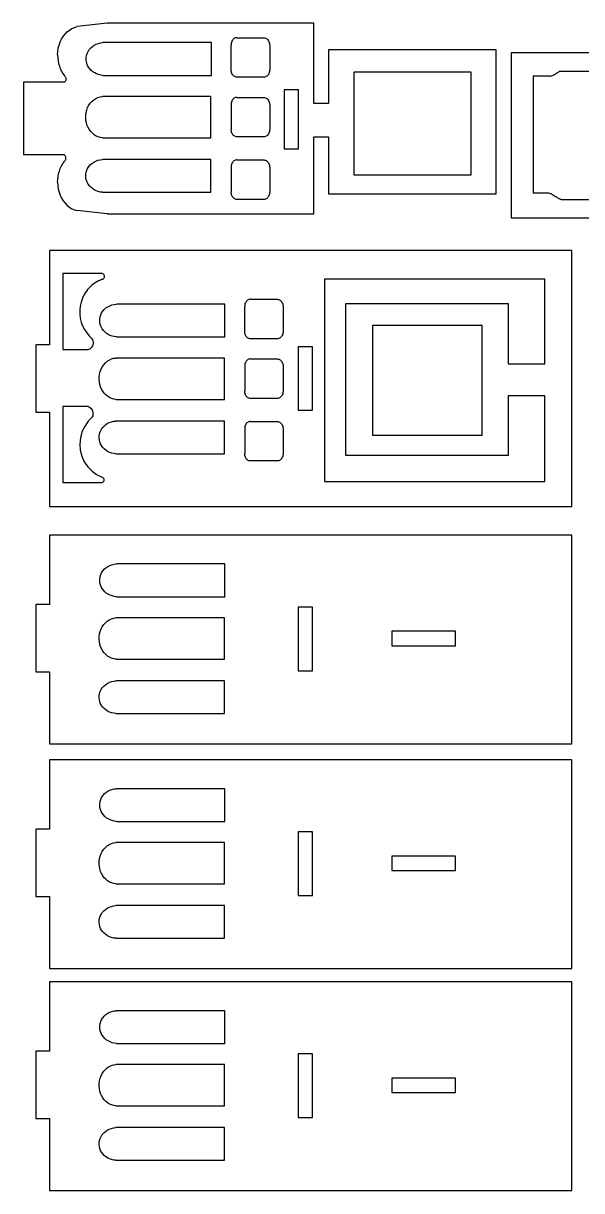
# Model space of a CAD drawing. Extents: x -3998 to 3998, y -3549 to 3549.
# Drawn here: x -3971 to -3391, y -3549 to -2336 of the extents above; entities that cross this region are included whole.
import ezdxf

# ---------------------------------------------------------------- set-up
doc = ezdxf.new("R2010")
doc.units = 0
doc.header["$MEASUREMENT"] = 0
doc.layers.get('0').update_dxf_attribs({"linetype": 'CONTINUOUS'})

msp = doc.modelspace()

# ---------------------------------------------------------------- linework, layer by layer
for p, q in [((-3920.4, -2341.2), (-3917.7, -2340)), ((-3917.7, -2340), (-3915, -2339.2)), ((-3883.8, -2335.8), (-3915, -2339.2)), ((-3668.8, -2335.8), (-3883.8, -2335.8)), ((-3668.8, -2419.2), (-3668.8, -2335.8)), ((-3932.5, -2355.2), (-3931.1, -2352.2)), ((-3931.1, -2352.2), (-3929.4, -2349.4)), ((-3929.4, -2349.4), (-3927.5, -2346.9)), ((-3927.5, -2346.9), (-3925.3, -2344.7)), ((-3925.3, -2344.7), (-3922.9, -2342.8)), ((-3922.9, -2342.8), (-3920.4, -2341.2)), ((-3753.2, -2353), (-3753.7, -2353.8)), ((-3752.6, -2352.3), (-3753.2, -2353)), ((-3751.9, -2351.8), (-3752.6, -2352.3)), ((-3751.2, -2351.3), (-3751.9, -2351.8)), ((-3750.4, -2351), (-3751.2, -2351.3)), ((-3749.6, -2350.8), (-3750.4, -2351)), ((-3748.8, -2350.8), (-3749.6, -2350.8)), ((-3748.8, -2350.8), (-3720.8, -2350.8)), ((-3720.8, -2350.8), (-3720.1, -2350.9)), ((-3720.1, -2350.9), (-3719.3, -2351.1)), ((-3719.3, -2351.1), (-3718.6, -2351.4)), ((-3718.6, -2351.4), (-3717.8, -2351.9)), ((-3717.8, -2351.9), (-3717.2, -2352.4)), ((-3717.2, -2352.4), (-3716.6, -2353.1)), ((-3716.6, -2353.1), (-3716.1, -2353.9)), ((-3935.2, -2368.6), (-3935, -2365.1)), ((-3935, -2365.1), (-3934.5, -2361.7)), ((-3934.5, -2361.7), (-3933.7, -2358.4)), ((-3933.7, -2358.4), (-3932.5, -2355.2)), ((-3904.4, -2367), (-3903.5, -2365)), ((-3903.5, -2365), (-3902.3, -2363.1)), ((-3902.3, -2363.1), (-3900.8, -2361.4)), ((-3900.8, -2361.4), (-3899, -2359.9)), ((-3899, -2359.9), (-3897.1, -2358.5)), ((-3897.1, -2358.5), (-3895, -2357.5)), ((-3895, -2357.5), (-3892.8, -2356.6)), ((-3892.8, -2356.6), (-3890.5, -2356.1)), ((-3890.5, -2356.1), (-3888.1, -2355.8)), ((-3775.3, -2355.8), (-3888.1, -2355.8)), ((-3775.3, -2389.9), (-3775.3, -2355.8)), ((-3754.7, -2356.6), (-3754.8, -2357.6)), ((-3754.8, -2357.6), (-3754.8, -2358.6)), ((-3754.8, -2384), (-3754.8, -2358.6)), ((-3754.5, -2355.6), (-3754.7, -2356.6)), ((-3754.1, -2354.6), (-3754.5, -2355.6)), ((-3753.7, -2353.8), (-3754.1, -2354.6)), ((-3716.1, -2353.9), (-3715.7, -2354.7)), ((-3715.7, -2354.7), (-3715.3, -2355.6)), ((-3715.3, -2355.6), (-3715.1, -2356.6)), ((-3715.1, -2356.6), (-3714.9, -2357.6)), ((-3714.9, -2357.6), (-3714.8, -2358.6)), ((-3714.8, -2358.6), (-3714.8, -2384)), ((-3653.8, -2363.2), (-3653.8, -2419.2)), ((-3479.3, -2363.2), (-3653.8, -2363.2)), ((-3479.3, -2513), (-3479.3, -2363.2)), ((-3935.2, -2368.6), (-3935.1, -2371.6)), ((-3935.1, -2371.6), (-3934.8, -2374.6)), ((-3934.8, -2374.6), (-3934.2, -2377.5)), ((-3905.5, -2371.3), (-3905.1, -2369.1)), ((-3905.5, -2373.5), (-3905.5, -2371.3)), ((-3905.3, -2375.5), (-3905.5, -2373.5)), ((-3904.8, -2377.6), (-3905.3, -2375.5)), ((-3905.1, -2369.1), (-3904.4, -2367)), ((-3463.8, -2366.3), (-3463.8, -2537.8)), ((-3224.9, -2366.3), (-3463.8, -2366.3)), ((-3934.2, -2377.5), (-3933.4, -2380.3)), ((-3933.4, -2380.3), (-3932.4, -2383.1)), ((-3932.4, -2383.1), (-3931.1, -2385.6)), ((-3931.1, -2385.6), (-3929.7, -2388.1)), ((-3929.7, -2388.1), (-3928.1, -2390.3)), ((-3904, -2379.5), (-3904.8, -2377.6)), ((-3903, -2381.4), (-3904, -2379.5)), ((-3901.7, -2383.1), (-3903, -2381.4)), ((-3900.3, -2384.7), (-3901.7, -2383.1)), ((-3898.6, -2386.1), (-3900.3, -2384.7)), ((-3896.7, -2387.3), (-3898.6, -2386.1)), ((-3894.7, -2388.3), (-3896.7, -2387.3)), ((-3892.6, -2389.1), (-3894.7, -2388.3)), ((-3890.4, -2389.6), (-3892.6, -2389.1)), ((-3888.1, -2389.9), (-3890.4, -2389.6)), ((-3754.8, -2385), (-3754.8, -2384)), ((-3754.6, -2386), (-3754.8, -2385)), ((-3754.4, -2387), (-3754.6, -2386)), ((-3754, -2387.9), (-3754.4, -2387)), ((-3753.6, -2388.8), (-3754, -2387.9)), ((-3753.1, -2389.5), (-3753.6, -2388.8)), ((-3752.5, -2390.2), (-3753.1, -2389.5)), ((-3716.6, -2389.5), (-3717.2, -2390.2)), ((-3716.1, -2388.8), (-3716.6, -2389.5)), ((-3715.7, -2387.9), (-3716.1, -2388.8)), ((-3715.3, -2387), (-3715.7, -2387.9)), ((-3715.1, -2386), (-3715.3, -2387)), ((-3714.9, -2385), (-3715.1, -2386)), ((-3714.8, -2384), (-3714.9, -2385)), ((-3627.3, -2386.6), (-3627.3, -2493.4)), ((-3505.3, -2386.6), (-3627.3, -2386.6)), ((-3505.3, -2493.4), (-3505.3, -2386.6)), ((-3421.2, -2389.9), (-3420.3, -2389.6)), ((-3420.3, -2389.6), (-3419.5, -2389.2)), ((-3419.5, -2389.2), (-3418.6, -2388.8)), ((-3418.6, -2388.8), (-3417.8, -2388.4)), ((-3417.8, -2388.4), (-3417, -2387.9)), ((-3417, -2387.9), (-3416.2, -2387.4)), ((-3416.2, -2387.4), (-3415.4, -2386.9)), ((-3415.4, -2386.9), (-3414.6, -2386.4)), ((-3414.6, -2386.4), (-3413.8, -2385.8)), ((-3241.8, -2385.8), (-3413.8, -2385.8)), ((-3928.1, -2397.1), (-3970.8, -2397.1)), ((-3970.8, -2397.1), (-3970.8, -2472.5)), ((-3928.1, -2390.3), (-3927.7, -2390.8)), ((-3927.7, -2396.7), (-3928.1, -2397.1)), ((-3927.7, -2390.8), (-3927.3, -2391.3)), ((-3927.3, -2396.1), (-3927.7, -2396.7)), ((-3927.3, -2391.3), (-3927, -2391.9)), ((-3927, -2395.6), (-3927.3, -2396.1)), ((-3927, -2391.9), (-3926.8, -2392.5)), ((-3926.8, -2395), (-3927, -2395.6)), ((-3926.8, -2392.5), (-3926.6, -2393.1)), ((-3926.6, -2394.4), (-3926.8, -2395)), ((-3926.6, -2393.1), (-3926.6, -2393.7)), ((-3926.6, -2393.7), (-3926.6, -2394.4)), ((-3888.1, -2389.9), (-3775.3, -2389.9)), ((-3751.8, -2390.8), (-3752.5, -2390.2)), ((-3751.1, -2391.2), (-3751.8, -2390.8)), ((-3750.4, -2391.5), (-3751.1, -2391.2)), ((-3749.6, -2391.7), (-3750.4, -2391.5)), ((-3748.8, -2391.8), (-3749.6, -2391.7)), ((-3720.8, -2391.8), (-3748.8, -2391.8)), ((-3720.1, -2391.7), (-3720.8, -2391.8)), ((-3719.3, -2391.5), (-3720.1, -2391.7)), ((-3718.6, -2391.2), (-3719.3, -2391.5)), ((-3717.8, -2390.8), (-3718.6, -2391.2)), ((-3717.2, -2390.2), (-3717.8, -2390.8)), ((-3423.9, -2390.8), (-3440.8, -2390.8)), ((-3440.8, -2390.8), (-3440.8, -2511.8)), ((-3423.9, -2390.8), (-3423, -2390.6)), ((-3423, -2390.6), (-3422.1, -2390.3)), ((-3422.1, -2390.3), (-3421.2, -2389.9)), ((-3895.5, -2413.9), (-3893.3, -2412.9)), ((-3893.3, -2412.9), (-3891, -2412.2)), ((-3891, -2412.2), (-3888.6, -2411.8)), ((-3775.8, -2411.8), (-3888.6, -2411.8)), ((-3775.8, -2454.8), (-3775.8, -2411.8)), ((-3751.9, -2413.8), (-3752.6, -2414.3)), ((-3751.2, -2413.3), (-3751.9, -2413.8)), ((-3750.4, -2413), (-3751.2, -2413.3)), ((-3749.6, -2412.8), (-3750.4, -2413)), ((-3748.8, -2412.8), (-3749.6, -2412.8)), ((-3748.8, -2412.8), (-3720.8, -2412.8)), ((-3720.8, -2412.8), (-3720.1, -2412.9)), ((-3720.1, -2412.9), (-3719.3, -2413.1)), ((-3719.3, -2413.1), (-3718.6, -2413.4)), ((-3718.6, -2413.4), (-3717.8, -2413.9)), ((-3717.8, -2413.9), (-3717.2, -2414.4)), ((-3699.8, -2404.9), (-3699.8, -2466.1)), ((-3684.8, -2404.9), (-3699.8, -2404.9)), ((-3684.8, -2466.1), (-3684.8, -2404.9)), ((-3905.6, -2428.6), (-3904.9, -2425.9)), ((-3904.9, -2425.9), (-3904, -2423.4)), ((-3904, -2423.4), (-3902.8, -2421)), ((-3902.8, -2421), (-3901.3, -2418.8)), ((-3901.3, -2418.8), (-3899.5, -2416.9)), ((-3899.5, -2416.9), (-3897.6, -2415.3)), ((-3897.6, -2415.3), (-3895.5, -2413.9)), ((-3754.7, -2418.6), (-3754.8, -2419.6)), ((-3754.8, -2419.6), (-3754.8, -2420.6)), ((-3754.8, -2420.6), (-3754.8, -2446)), ((-3754.5, -2417.6), (-3754.7, -2418.6)), ((-3754.1, -2416.6), (-3754.5, -2417.6)), ((-3753.7, -2415.8), (-3754.1, -2416.6)), ((-3753.2, -2415), (-3753.7, -2415.8)), ((-3752.6, -2414.3), (-3753.2, -2415)), ((-3717.2, -2414.4), (-3716.6, -2415.1)), ((-3716.6, -2415.1), (-3716.1, -2415.9)), ((-3716.1, -2415.9), (-3715.7, -2416.7)), ((-3715.7, -2416.7), (-3715.3, -2417.6)), ((-3715.3, -2417.6), (-3715.1, -2418.6)), ((-3715.1, -2418.6), (-3714.9, -2419.6)), ((-3714.9, -2419.6), (-3714.8, -2420.6)), ((-3714.8, -2420.6), (-3714.8, -2446)), ((-3653.8, -2419.2), (-3668.8, -2419.2)), ((-3906, -2431.3), (-3905.6, -2428.6)), ((-3906, -2434.1), (-3906, -2431.3)), ((-3905.8, -2436.7), (-3906, -2434.1)), ((-3905.3, -2439.3), (-3905.8, -2436.7)), ((-3904.5, -2441.8), (-3905.3, -2439.3)), ((-3903.5, -2444.1), (-3904.5, -2441.8)), ((-3902.2, -2446.3), (-3903.5, -2444.1)), ((-3900.8, -2448.3), (-3902.2, -2446.3)), ((-3899.1, -2450.1), (-3900.8, -2448.3)), ((-3897.2, -2451.6), (-3899.1, -2450.1)), ((-3754.8, -2447), (-3754.8, -2446)), ((-3754.6, -2448), (-3754.8, -2447)), ((-3754.4, -2449), (-3754.6, -2448)), ((-3754, -2449.9), (-3754.4, -2449)), ((-3753.6, -2450.8), (-3754, -2449.9)), ((-3715.7, -2449.9), (-3716.1, -2450.8)), ((-3715.3, -2449), (-3715.7, -2449.9)), ((-3715.1, -2448), (-3715.3, -2449)), ((-3714.9, -2447), (-3715.1, -2448)), ((-3714.8, -2446), (-3714.9, -2447)), ((-3895.2, -2452.9), (-3897.2, -2451.6)), ((-3893.1, -2453.8), (-3895.2, -2452.9)), ((-3890.9, -2454.5), (-3893.1, -2453.8)), ((-3888.6, -2454.8), (-3890.9, -2454.5)), ((-3888.6, -2454.8), (-3775.8, -2454.8)), ((-3753.1, -2451.5), (-3753.6, -2450.8)), ((-3752.5, -2452.2), (-3753.1, -2451.5)), ((-3751.8, -2452.8), (-3752.5, -2452.2)), ((-3751.1, -2453.2), (-3751.8, -2452.8)), ((-3750.4, -2453.5), (-3751.1, -2453.2)), ((-3749.6, -2453.7), (-3750.4, -2453.5)), ((-3748.8, -2453.8), (-3749.6, -2453.7)), ((-3720.8, -2453.8), (-3748.8, -2453.8)), ((-3720.1, -2453.7), (-3720.8, -2453.8)), ((-3719.3, -2453.5), (-3720.1, -2453.7)), ((-3718.6, -2453.2), (-3719.3, -2453.5)), ((-3717.8, -2452.8), (-3718.6, -2453.2)), ((-3717.2, -2452.2), (-3717.8, -2452.8)), ((-3716.6, -2451.5), (-3717.2, -2452.2)), ((-3716.1, -2450.8), (-3716.6, -2451.5)), ((-3668.8, -2533.8), (-3668.8, -2453.8)), ((-3668.8, -2453.8), (-3653.8, -2453.8)), ((-3653.8, -2453.8), (-3653.8, -2513)), ((-3928.1, -2472.5), (-3970.8, -2472.5)), ((-3927.7, -2473), (-3928.1, -2472.5)), ((-3927.3, -2473.5), (-3927.7, -2473)), ((-3927, -2474.1), (-3927.3, -2473.5)), ((-3926.8, -2474.7), (-3927, -2474.1)), ((-3699.8, -2466.1), (-3684.8, -2466.1)), ((-3933.4, -2489.3), (-3932.4, -2486.6)), ((-3932.4, -2486.6), (-3931.1, -2484)), ((-3931.1, -2484), (-3929.7, -2481.5)), ((-3929.7, -2481.5), (-3928.1, -2479.3)), ((-3928.1, -2479.3), (-3927.7, -2478.8)), ((-3927.7, -2478.8), (-3927.3, -2478.3)), ((-3927.3, -2478.3), (-3927, -2477.8)), ((-3927, -2477.8), (-3926.8, -2477.2)), ((-3926.6, -2475.3), (-3926.8, -2474.7)), ((-3926.8, -2477.2), (-3926.6, -2476.5)), ((-3926.6, -2475.9), (-3926.6, -2475.3)), ((-3926.6, -2476.5), (-3926.6, -2475.9)), ((-3904.9, -2488.5), (-3904, -2486.5)), ((-3904, -2486.5), (-3902.8, -2484.6)), ((-3902.8, -2484.6), (-3901.3, -2482.9)), ((-3901.3, -2482.9), (-3899.5, -2481.3)), ((-3899.5, -2481.3), (-3897.6, -2480)), ((-3897.6, -2480), (-3895.5, -2478.9)), ((-3895.5, -2478.9), (-3893.3, -2478.1)), ((-3893.3, -2478.1), (-3891, -2477.6)), ((-3891, -2477.6), (-3888.6, -2477.3)), ((-3775.8, -2477.3), (-3888.6, -2477.3)), ((-3775.8, -2511.3), (-3775.8, -2477.3)), ((-3754.7, -2483.6), (-3754.8, -2484.6)), ((-3754.8, -2484.6), (-3754.8, -2485.6)), ((-3754.8, -2485.6), (-3754.8, -2511)), ((-3754.5, -2482.6), (-3754.7, -2483.6)), ((-3754.1, -2481.6), (-3754.5, -2482.6)), ((-3753.7, -2480.8), (-3754.1, -2481.6)), ((-3753.2, -2480), (-3753.7, -2480.8)), ((-3752.6, -2479.3), (-3753.2, -2480)), ((-3751.9, -2478.8), (-3752.6, -2479.3)), ((-3751.2, -2478.3), (-3751.9, -2478.8)), ((-3750.4, -2478), (-3751.2, -2478.3)), ((-3749.6, -2477.8), (-3750.4, -2478)), ((-3748.8, -2477.8), (-3749.6, -2477.8)), ((-3748.8, -2477.8), (-3720.8, -2477.8)), ((-3720.8, -2477.8), (-3720.1, -2477.9)), ((-3720.1, -2477.9), (-3719.3, -2478.1)), ((-3719.3, -2478.1), (-3718.6, -2478.4)), ((-3718.6, -2478.4), (-3717.8, -2478.9)), ((-3717.8, -2478.9), (-3717.2, -2479.4)), ((-3717.2, -2479.4), (-3716.6, -2480.1)), ((-3716.6, -2480.1), (-3716.1, -2480.9)), ((-3716.1, -2480.9), (-3715.7, -2481.7)), ((-3715.7, -2481.7), (-3715.3, -2482.6)), ((-3715.3, -2482.6), (-3715.1, -2483.6)), ((-3715.1, -2483.6), (-3714.9, -2484.6)), ((-3714.9, -2484.6), (-3714.8, -2485.6)), ((-3714.8, -2485.6), (-3714.8, -2511)), ((-3935.2, -2501), (-3935.1, -2498)), ((-3935.1, -2498), (-3934.8, -2495.1)), ((-3934.8, -2495.1), (-3934.2, -2492.1)), ((-3934.2, -2492.1), (-3933.4, -2489.3)), ((-3906, -2492.7), (-3905.6, -2490.6)), ((-3906, -2494.9), (-3906, -2492.7)), ((-3905.8, -2497), (-3906, -2494.9)), ((-3905.3, -2499), (-3905.8, -2497)), ((-3905.6, -2490.6), (-3904.9, -2488.5)), ((-3627.3, -2493.4), (-3505.3, -2493.4)), ((-3935.2, -2501), (-3935, -2504.5)), ((-3935, -2504.5), (-3934.5, -2507.9)), ((-3934.5, -2507.9), (-3933.7, -2511.3)), ((-3904.5, -2501), (-3905.3, -2499)), ((-3903.5, -2502.9), (-3904.5, -2501)), ((-3902.2, -2504.6), (-3903.5, -2502.9)), ((-3900.8, -2506.2), (-3902.2, -2504.6)), ((-3899.1, -2507.6), (-3900.8, -2506.2)), ((-3897.2, -2508.8), (-3899.1, -2507.6)), ((-3895.2, -2509.8), (-3897.2, -2508.8)), ((-3893.1, -2510.6), (-3895.2, -2509.8)), ((-3890.9, -2511.1), (-3893.1, -2510.6)), ((-3933.7, -2511.3), (-3932.5, -2514.4)), ((-3932.5, -2514.4), (-3931.1, -2517.5)), ((-3931.1, -2517.5), (-3929.4, -2520.2)), ((-3929.4, -2520.2), (-3927.5, -2522.8)), ((-3927.5, -2522.8), (-3925.3, -2525)), ((-3888.6, -2511.3), (-3890.9, -2511.1)), ((-3888.6, -2511.3), (-3775.8, -2511.3)), ((-3754.8, -2512), (-3754.8, -2511)), ((-3754.6, -2513), (-3754.8, -2512)), ((-3754.4, -2514), (-3754.6, -2513)), ((-3754, -2514.9), (-3754.4, -2514)), ((-3753.6, -2515.8), (-3754, -2514.9)), ((-3753.1, -2516.5), (-3753.6, -2515.8)), ((-3752.5, -2517.2), (-3753.1, -2516.5)), ((-3751.8, -2517.8), (-3752.5, -2517.2)), ((-3751.1, -2518.2), (-3751.8, -2517.8)), ((-3750.4, -2518.5), (-3751.1, -2518.2)), ((-3749.6, -2518.7), (-3750.4, -2518.5)), ((-3748.8, -2518.8), (-3749.6, -2518.7)), ((-3720.8, -2518.8), (-3748.8, -2518.8)), ((-3720.1, -2518.7), (-3720.8, -2518.8)), ((-3719.3, -2518.5), (-3720.1, -2518.7)), ((-3718.6, -2518.2), (-3719.3, -2518.5)), ((-3717.8, -2517.8), (-3718.6, -2518.2)), ((-3717.2, -2517.2), (-3717.8, -2517.8)), ((-3716.6, -2516.5), (-3717.2, -2517.2)), ((-3716.1, -2515.8), (-3716.6, -2516.5)), ((-3715.7, -2514.9), (-3716.1, -2515.8)), ((-3715.3, -2514), (-3715.7, -2514.9)), ((-3715.1, -2513), (-3715.3, -2514)), ((-3714.9, -2512), (-3715.1, -2513)), ((-3714.8, -2511), (-3714.9, -2512)), ((-3653.8, -2513), (-3479.3, -2513)), ((-3440.8, -2511.8), (-3424.9, -2511.8)), ((-3424.9, -2511.8), (-3421.9, -2513.1)), ((-3421.9, -2513.1), (-3417.7, -2515.6)), ((-3417.7, -2515.6), (-3417.2, -2515.9)), ((-3417.2, -2515.9), (-3416.8, -2516.2)), ((-3416.8, -2516.2), (-3416.3, -2516.6)), ((-3416.3, -2516.6), (-3415.9, -2516.9)), ((-3415.9, -2516.9), (-3415.4, -2517.1)), ((-3415.4, -2517.1), (-3414.9, -2517.4)), ((-3414.9, -2517.4), (-3414.4, -2517.7)), ((-3414.4, -2517.7), (-3413.9, -2517.9)), ((-3413.9, -2517.9), (-3413.4, -2518.2)), ((-3413.4, -2518.2), (-3412.9, -2518.4)), ((-3412.9, -2518.4), (-3412.4, -2518.6)), ((-3412.4, -2518.6), (-3411.8, -2518.8)), ((-3411.8, -2518.8), (-3241.8, -2518.8)), ((-3925.3, -2525), (-3922.9, -2526.9)), ((-3922.9, -2526.9), (-3920.4, -2528.4)), ((-3920.4, -2528.4), (-3917.7, -2529.6)), ((-3917.7, -2529.6), (-3915, -2530.4)), ((-3883.8, -2533.8), (-3915, -2530.4)), ((-3883.8, -2533.8), (-3668.8, -2533.8)), ((-3463.8, -2537.8), (-3215.8, -2537.8)), ((-3943.8, -2571.8), (-3943.8, -2669.8)), ((-3400.8, -2571.8), (-3943.8, -2571.8)), ((-3400.8, -2837.8), (-3400.8, -2571.8)), ((-3929.8, -2595.8), (-3929.8, -2674.8)), ((-3888.8, -2595.8), (-3929.8, -2595.8)), ((-3888.2, -2596.1), (-3888.8, -2595.8)), ((-3898.1, -2606.7), (-3899.7, -2608)), ((-3896.3, -2605.5), (-3898.1, -2606.7)), ((-3894.6, -2604.4), (-3896.3, -2605.5)), ((-3892.7, -2603.4), (-3894.6, -2604.4)), ((-3890.8, -2602.6), (-3892.7, -2603.4)), ((-3888.8, -2601.8), (-3890.8, -2602.6)), ((-3888.8, -2601.8), (-3888.2, -2601.6)), ((-3887.6, -2596.4), (-3888.2, -2596.1)), ((-3888.2, -2601.6), (-3887.6, -2601.2)), ((-3887.2, -2596.9), (-3887.6, -2596.4)), ((-3887.6, -2601.2), (-3887.2, -2600.7)), ((-3886.8, -2597.5), (-3887.2, -2596.9)), ((-3887.2, -2600.7), (-3886.8, -2600.1)), ((-3886.6, -2598.1), (-3886.8, -2597.5)), ((-3886.8, -2600.1), (-3886.6, -2599.5)), ((-3886.5, -2598.8), (-3886.6, -2598.1)), ((-3886.6, -2599.5), (-3886.5, -2598.8)), ((-3428.8, -2601.8), (-3657.8, -2601.8)), ((-3657.8, -2601.8), (-3657.8, -2811.8)), ((-3428.8, -2689.8), (-3428.8, -2601.8)), ((-3907.5, -2617.7), (-3909.4, -2621.5)), ((-3906.5, -2615.9), (-3907.5, -2617.7)), ((-3905.3, -2614.2), (-3906.5, -2615.9)), ((-3904.1, -2612.5), (-3905.3, -2614.2)), ((-3902.7, -2610.9), (-3904.1, -2612.5)), ((-3901.2, -2609.4), (-3902.7, -2610.9)), ((-3899.7, -2608), (-3901.2, -2609.4)), ((-3911.8, -2629.6), (-3912.2, -2633.8)), ((-3910.8, -2625.5), (-3911.8, -2629.6)), ((-3909.4, -2621.5), (-3910.8, -2625.5)), ((-3886.8, -2633.2), (-3885, -2631.6)), ((-3885, -2631.6), (-3883.1, -2630.3)), ((-3883.1, -2630.3), (-3881, -2629.2)), ((-3881, -2629.2), (-3878.8, -2628.4)), ((-3878.8, -2628.4), (-3876.5, -2627.9)), ((-3876.5, -2627.9), (-3874.1, -2627.6)), ((-3761.3, -2627.6), (-3874.1, -2627.6)), ((-3761.3, -2661.6), (-3761.3, -2627.6)), ((-3740.7, -2628.3), (-3740.8, -2629.4)), ((-3740.8, -2629.4), (-3740.8, -2630.4)), ((-3740.8, -2655.8), (-3740.8, -2630.4)), ((-3740.5, -2627.4), (-3740.7, -2628.3)), ((-3740.1, -2626.4), (-3740.5, -2627.4)), ((-3739.7, -2625.6), (-3740.1, -2626.4)), ((-3739.2, -2624.8), (-3739.7, -2625.6)), ((-3738.6, -2624.1), (-3739.2, -2624.8)), ((-3737.9, -2623.5), (-3738.6, -2624.1)), ((-3737.2, -2623.1), (-3737.9, -2623.5)), ((-3736.4, -2622.8), (-3737.2, -2623.1)), ((-3735.6, -2622.6), (-3736.4, -2622.8)), ((-3734.8, -2622.6), (-3735.6, -2622.6)), ((-3734.8, -2622.6), (-3706.8, -2622.6)), ((-3706.8, -2622.6), (-3706.1, -2622.7)), ((-3706.1, -2622.7), (-3705.3, -2622.9)), ((-3705.3, -2622.9), (-3704.6, -2623.2)), ((-3704.6, -2623.2), (-3703.8, -2623.6)), ((-3703.8, -2623.6), (-3703.2, -2624.2)), ((-3703.2, -2624.2), (-3702.6, -2624.9)), ((-3702.6, -2624.9), (-3702.1, -2625.6)), ((-3702.1, -2625.6), (-3701.7, -2626.5)), ((-3701.7, -2626.5), (-3701.3, -2627.4)), ((-3701.3, -2627.4), (-3701.1, -2628.4)), ((-3701.1, -2628.4), (-3700.9, -2629.4)), ((-3700.9, -2629.4), (-3700.8, -2630.4)), ((-3700.8, -2630.4), (-3700.8, -2655.8)), ((-3635.8, -2784.8), (-3635.8, -2626.8)), ((-3635.8, -2626.8), (-3466.8, -2626.8)), ((-3466.8, -2626.8), (-3466.8, -2689.8)), ((-3912.2, -2633.8), (-3912.2, -2638)), ((-3912.2, -2638), (-3911.7, -2642.2)), ((-3911.7, -2642.2), (-3910.7, -2646.3)), ((-3891.5, -2643), (-3891.1, -2640.9)), ((-3891.5, -2645.2), (-3891.5, -2643)), ((-3891.1, -2640.9), (-3890.4, -2638.8)), ((-3890.4, -2638.8), (-3889.5, -2636.8)), ((-3889.5, -2636.8), (-3888.3, -2634.9)), ((-3888.3, -2634.9), (-3886.8, -2633.2)), ((-3910.7, -2646.3), (-3909.3, -2650.2)), ((-3909.3, -2650.2), (-3907.4, -2654)), ((-3907.4, -2654), (-3905, -2657.5)), ((-3891.3, -2647.3), (-3891.5, -2645.2)), ((-3890.8, -2649.3), (-3891.3, -2647.3)), ((-3890, -2651.3), (-3890.8, -2649.3)), ((-3889, -2653.2), (-3890, -2651.3)), ((-3887.7, -2654.9), (-3889, -2653.2)), ((-3886.3, -2656.5), (-3887.7, -2654.9)), ((-3740.8, -2656.8), (-3740.8, -2655.8)), ((-3700.8, -2655.8), (-3700.9, -2656.8)), ((-3493.8, -2649.8), (-3607.8, -2649.8)), ((-3607.8, -2649.8), (-3607.8, -2763.8)), ((-3493.8, -2763.8), (-3493.8, -2649.8)), ((-3905, -2657.5), (-3902.3, -2660.7)), ((-3902.3, -2660.7), (-3899.2, -2663.6)), ((-3898.6, -2664.7), (-3899.2, -2663.6)), ((-3898.2, -2665.9), (-3898.6, -2664.7)), ((-3898.3, -2669.7), (-3898, -2668.5)), ((-3898, -2667.2), (-3898.2, -2665.9)), ((-3898, -2668.5), (-3898, -2667.2)), ((-3884.6, -2657.9), (-3886.3, -2656.5)), ((-3882.7, -2659.1), (-3884.6, -2657.9)), ((-3880.7, -2660.1), (-3882.7, -2659.1)), ((-3878.6, -2660.9), (-3880.7, -2660.1)), ((-3876.4, -2661.4), (-3878.6, -2660.9)), ((-3874.1, -2661.6), (-3876.4, -2661.4)), ((-3874.1, -2661.6), (-3761.3, -2661.6)), ((-3740.6, -2657.8), (-3740.8, -2656.8)), ((-3740.4, -2658.8), (-3740.6, -2657.8)), ((-3740, -2659.7), (-3740.4, -2658.8)), ((-3739.6, -2660.5), (-3740, -2659.7)), ((-3739.1, -2661.3), (-3739.6, -2660.5)), ((-3738.5, -2662), (-3739.1, -2661.3)), ((-3737.8, -2662.5), (-3738.5, -2662)), ((-3737.1, -2663), (-3737.8, -2662.5)), ((-3736.4, -2663.3), (-3737.1, -2663)), ((-3735.6, -2663.5), (-3736.4, -2663.3)), ((-3734.8, -2663.6), (-3735.6, -2663.5)), ((-3706.8, -2663.6), (-3734.8, -2663.6)), ((-3706.1, -2663.5), (-3706.8, -2663.6)), ((-3705.3, -2663.3), (-3706.1, -2663.5)), ((-3704.6, -2663), (-3705.3, -2663.3)), ((-3703.8, -2662.5), (-3704.6, -2663)), ((-3703.2, -2662), (-3703.8, -2662.5)), ((-3702.6, -2661.3), (-3703.2, -2662)), ((-3702.1, -2660.5), (-3702.6, -2661.3)), ((-3701.7, -2659.7), (-3702.1, -2660.5)), ((-3701.3, -2658.8), (-3701.7, -2659.7)), ((-3701.1, -2657.8), (-3701.3, -2658.8)), ((-3700.9, -2656.8), (-3701.1, -2657.8)), ((-3957.8, -2669.8), (-3957.8, -2739.8)), ((-3943.8, -2669.8), (-3957.8, -2669.8)), ((-3929.8, -2674.8), (-3904.8, -2674.8)), ((-3904.8, -2674.8), (-3903.6, -2674.7)), ((-3903.6, -2674.7), (-3902.4, -2674.3)), ((-3902.4, -2674.3), (-3901.2, -2673.7)), ((-3901.2, -2673.7), (-3900.2, -2672.9)), ((-3900.2, -2672.9), (-3899.4, -2672)), ((-3899.4, -2672), (-3898.7, -2670.9)), ((-3898.7, -2670.9), (-3898.3, -2669.7)), ((-3685.3, -2671.8), (-3685.3, -2737.8)), ((-3670.3, -2671.8), (-3685.3, -2671.8)), ((-3670.3, -2737.8), (-3670.3, -2671.8)), ((-3890, -2695.2), (-3888.8, -2692.8)), ((-3888.8, -2692.8), (-3887.3, -2690.6)), ((-3887.3, -2690.6), (-3885.5, -2688.7)), ((-3885.5, -2688.7), (-3883.6, -2687)), ((-3883.6, -2687), (-3881.5, -2685.7)), ((-3881.5, -2685.7), (-3879.3, -2684.6)), ((-3879.3, -2684.6), (-3877, -2683.9)), ((-3877, -2683.9), (-3874.6, -2683.6)), ((-3761.8, -2683.6), (-3874.6, -2683.6)), ((-3761.8, -2726.6), (-3761.8, -2683.6)), ((-3740.7, -2690.3), (-3740.8, -2691.4)), ((-3740.8, -2691.4), (-3740.8, -2692.4)), ((-3740.8, -2692.4), (-3740.8, -2717.8)), ((-3740.5, -2689.4), (-3740.7, -2690.3)), ((-3740.1, -2688.4), (-3740.5, -2689.4)), ((-3739.7, -2687.6), (-3740.1, -2688.4)), ((-3739.2, -2686.8), (-3739.7, -2687.6)), ((-3738.6, -2686.1), (-3739.2, -2686.8)), ((-3737.9, -2685.5), (-3738.6, -2686.1)), ((-3737.2, -2685.1), (-3737.9, -2685.5)), ((-3736.4, -2684.8), (-3737.2, -2685.1)), ((-3735.6, -2684.6), (-3736.4, -2684.8)), ((-3734.8, -2684.6), (-3735.6, -2684.6)), ((-3734.8, -2684.6), (-3706.8, -2684.6)), ((-3706.8, -2684.6), (-3706.1, -2684.7)), ((-3706.1, -2684.7), (-3705.3, -2684.9)), ((-3705.3, -2684.9), (-3704.6, -2685.2)), ((-3704.6, -2685.2), (-3703.8, -2685.6)), ((-3703.8, -2685.6), (-3703.2, -2686.2)), ((-3703.2, -2686.2), (-3702.6, -2686.9)), ((-3702.6, -2686.9), (-3702.1, -2687.6)), ((-3702.1, -2687.6), (-3701.7, -2688.5)), ((-3701.7, -2688.5), (-3701.3, -2689.4)), ((-3701.3, -2689.4), (-3701.1, -2690.4)), ((-3701.1, -2690.4), (-3700.9, -2691.4)), ((-3700.9, -2691.4), (-3700.8, -2692.4)), ((-3700.8, -2692.4), (-3700.8, -2717.8)), ((-3466.8, -2689.8), (-3428.8, -2689.8)), ((-3892, -2703.1), (-3891.6, -2700.4)), ((-3892, -2705.9), (-3892, -2703.1)), ((-3891.6, -2700.4), (-3890.9, -2697.7)), ((-3890.9, -2697.7), (-3890, -2695.2)), ((-3891.8, -2708.5), (-3892, -2705.9)), ((-3891.3, -2711.1), (-3891.8, -2708.5)), ((-3890.5, -2713.5), (-3891.3, -2711.1)), ((-3889.5, -2715.9), (-3890.5, -2713.5)), ((-3888.2, -2718.1), (-3889.5, -2715.9)), ((-3886.8, -2720.1), (-3888.2, -2718.1)), ((-3885.1, -2721.9), (-3886.8, -2720.1)), ((-3883.2, -2723.4), (-3885.1, -2721.9)), ((-3881.2, -2724.6), (-3883.2, -2723.4)), ((-3879.1, -2725.6), (-3881.2, -2724.6)), ((-3876.9, -2726.2), (-3879.1, -2725.6)), ((-3874.6, -2726.6), (-3876.9, -2726.2)), ((-3874.6, -2726.6), (-3761.8, -2726.6)), ((-3740.8, -2718.8), (-3740.8, -2717.8)), ((-3740.6, -2719.8), (-3740.8, -2718.8)), ((-3740.4, -2720.8), (-3740.6, -2719.8)), ((-3740, -2721.7), (-3740.4, -2720.8)), ((-3739.6, -2722.5), (-3740, -2721.7)), ((-3739.1, -2723.3), (-3739.6, -2722.5)), ((-3738.5, -2724), (-3739.1, -2723.3)), ((-3737.8, -2724.5), (-3738.5, -2724)), ((-3737.1, -2725), (-3737.8, -2724.5)), ((-3736.4, -2725.3), (-3737.1, -2725)), ((-3735.6, -2725.5), (-3736.4, -2725.3)), ((-3734.8, -2725.6), (-3735.6, -2725.5)), ((-3706.8, -2725.6), (-3734.8, -2725.6)), ((-3706.1, -2725.5), (-3706.8, -2725.6)), ((-3705.3, -2725.3), (-3706.1, -2725.5)), ((-3704.6, -2725), (-3705.3, -2725.3)), ((-3703.8, -2724.5), (-3704.6, -2725)), ((-3703.2, -2724), (-3703.8, -2724.5)), ((-3702.6, -2723.3), (-3703.2, -2724)), ((-3702.1, -2722.5), (-3702.6, -2723.3)), ((-3701.7, -2721.7), (-3702.1, -2722.5)), ((-3701.3, -2720.8), (-3701.7, -2721.7)), ((-3701.1, -2719.8), (-3701.3, -2720.8)), ((-3700.9, -2718.8), (-3701.1, -2719.8)), ((-3700.8, -2717.8), (-3700.9, -2718.8)), ((-3466.8, -2722.8), (-3466.8, -2784.8)), ((-3428.8, -2722.8), (-3466.8, -2722.8)), ((-3428.8, -2811.8), (-3428.8, -2722.8)), ((-3957.8, -2739.8), (-3943.8, -2739.8)), ((-3943.8, -2739.8), (-3943.8, -2837.8)), ((-3904.8, -2733.8), (-3929.8, -2733.8)), ((-3929.8, -2733.8), (-3929.8, -2812.8)), ((-3903.7, -2734.1), (-3904.8, -2733.8)), ((-3902.6, -2734.5), (-3903.7, -2734.1)), ((-3901.5, -2735.1), (-3902.6, -2734.5)), ((-3900.6, -2735.9), (-3901.5, -2735.1)), ((-3899.8, -2736.8), (-3900.6, -2735.9)), ((-3899.1, -2737.8), (-3899.8, -2736.8)), ((-3898.6, -2738.9), (-3899.1, -2737.8)), ((-3898.3, -2740.1), (-3898.6, -2738.9)), ((-3898.2, -2741.3), (-3898.3, -2740.1)), ((-3898.2, -2742.5), (-3898.2, -2741.3)), ((-3685.3, -2737.8), (-3670.3, -2737.8)), ((-3903.4, -2749.3), (-3907.1, -2754.6)), ((-3898.8, -2744.8), (-3903.4, -2749.3)), ((-3898.8, -2744.8), (-3898.4, -2743.7)), ((-3898.4, -2743.7), (-3898.2, -2742.5)), ((-3887.3, -2754.6), (-3885.5, -2753.1)), ((-3885.5, -2753.1), (-3883.6, -2751.8)), ((-3883.6, -2751.8), (-3881.5, -2750.7)), ((-3881.5, -2750.7), (-3879.3, -2749.9)), ((-3879.3, -2749.9), (-3877, -2749.3)), ((-3877, -2749.3), (-3874.6, -2749.1)), ((-3761.8, -2749.1), (-3874.6, -2749.1)), ((-3761.8, -2783.1), (-3761.8, -2749.1)), ((-3740.1, -2753.4), (-3740.5, -2754.4)), ((-3739.7, -2752.6), (-3740.1, -2753.4)), ((-3739.2, -2751.8), (-3739.7, -2752.6)), ((-3738.6, -2751.1), (-3739.2, -2751.8)), ((-3737.9, -2750.5), (-3738.6, -2751.1)), ((-3737.2, -2750.1), (-3737.9, -2750.5)), ((-3736.4, -2749.8), (-3737.2, -2750.1)), ((-3735.6, -2749.6), (-3736.4, -2749.8)), ((-3734.8, -2749.6), (-3735.6, -2749.6)), ((-3734.8, -2749.6), (-3706.8, -2749.6)), ((-3706.8, -2749.6), (-3706.1, -2749.7)), ((-3706.1, -2749.7), (-3705.3, -2749.9)), ((-3705.3, -2749.9), (-3704.6, -2750.2)), ((-3704.6, -2750.2), (-3703.8, -2750.6)), ((-3703.8, -2750.6), (-3703.2, -2751.2)), ((-3703.2, -2751.2), (-3702.6, -2751.9)), ((-3702.6, -2751.9), (-3702.1, -2752.6)), ((-3702.1, -2752.6), (-3701.7, -2753.5)), ((-3701.7, -2753.5), (-3701.3, -2754.4)), ((-3909.9, -2760.4), (-3911.6, -2766.6)), ((-3907.1, -2754.6), (-3909.9, -2760.4)), ((-3892, -2764.5), (-3891.6, -2762.3)), ((-3892, -2766.7), (-3892, -2764.5)), ((-3891.6, -2762.3), (-3890.9, -2760.2)), ((-3890.9, -2760.2), (-3890, -2758.2)), ((-3890, -2758.2), (-3888.8, -2756.3)), ((-3888.8, -2756.3), (-3887.3, -2754.6)), ((-3740.7, -2755.3), (-3740.8, -2756.4)), ((-3740.8, -2756.4), (-3740.8, -2757.4)), ((-3740.8, -2757.4), (-3740.8, -2782.8)), ((-3740.5, -2754.4), (-3740.7, -2755.3)), ((-3701.3, -2754.4), (-3701.1, -2755.4)), ((-3701.1, -2755.4), (-3700.9, -2756.4)), ((-3700.9, -2756.4), (-3700.8, -2757.4)), ((-3700.8, -2757.4), (-3700.8, -2782.8)), ((-3607.8, -2763.8), (-3493.8, -2763.8)), ((-3911.6, -2766.6), (-3912.2, -2773)), ((-3912.2, -2773), (-3911.7, -2779.4)), ((-3891.8, -2768.8), (-3892, -2766.7)), ((-3891.3, -2770.8), (-3891.8, -2768.8)), ((-3890.5, -2772.8), (-3891.3, -2770.8)), ((-3889.5, -2774.6), (-3890.5, -2772.8)), ((-3888.2, -2776.4), (-3889.5, -2774.6)), ((-3886.8, -2778), (-3888.2, -2776.4)), ((-3911.7, -2779.4), (-3910.1, -2785.6)), ((-3910.1, -2785.6), (-3907.5, -2791.4)), ((-3885.1, -2779.4), (-3886.8, -2778)), ((-3883.2, -2780.6), (-3885.1, -2779.4)), ((-3881.2, -2781.6), (-3883.2, -2780.6)), ((-3879.1, -2782.3), (-3881.2, -2781.6)), ((-3876.9, -2782.8), (-3879.1, -2782.3)), ((-3874.6, -2783.1), (-3876.9, -2782.8)), ((-3874.6, -2783.1), (-3761.8, -2783.1)), ((-3740.8, -2783.8), (-3740.8, -2782.8)), ((-3740.6, -2784.8), (-3740.8, -2783.8)), ((-3740.4, -2785.8), (-3740.6, -2784.8)), ((-3740, -2786.7), (-3740.4, -2785.8)), ((-3739.6, -2787.5), (-3740, -2786.7)), ((-3739.1, -2788.3), (-3739.6, -2787.5)), ((-3738.5, -2789), (-3739.1, -2788.3)), ((-3737.8, -2789.5), (-3738.5, -2789)), ((-3737.1, -2790), (-3737.8, -2789.5)), ((-3703.8, -2789.5), (-3704.6, -2790)), ((-3703.2, -2789), (-3703.8, -2789.5)), ((-3702.6, -2788.3), (-3703.2, -2789)), ((-3702.1, -2787.5), (-3702.6, -2788.3)), ((-3701.7, -2786.7), (-3702.1, -2787.5)), ((-3701.3, -2785.8), (-3701.7, -2786.7)), ((-3701.1, -2784.8), (-3701.3, -2785.8)), ((-3700.9, -2783.8), (-3701.1, -2784.8)), ((-3700.8, -2782.8), (-3700.9, -2783.8)), ((-3466.8, -2784.8), (-3635.8, -2784.8)), ((-3907.5, -2791.4), (-3903.8, -2796.7)), ((-3903.8, -2796.7), (-3899.4, -2801.3)), ((-3899.4, -2801.3), (-3894.1, -2805.1)), ((-3736.4, -2790.3), (-3737.1, -2790)), ((-3735.6, -2790.5), (-3736.4, -2790.3)), ((-3734.8, -2790.6), (-3735.6, -2790.5)), ((-3706.8, -2790.6), (-3734.8, -2790.6)), ((-3706.1, -2790.5), (-3706.8, -2790.6)), ((-3705.3, -2790.3), (-3706.1, -2790.5)), ((-3704.6, -2790), (-3705.3, -2790.3)), ((-3929.8, -2812.8), (-3888.8, -2812.8)), ((-3894.1, -2805.1), (-3888.3, -2807.9)), ((-3888.8, -2812.8), (-3888.3, -2812.6)), ((-3887.9, -2808.1), (-3888.3, -2807.9)), ((-3888.3, -2812.6), (-3887.9, -2812.4)), ((-3887.5, -2808.5), (-3887.9, -2808.1)), ((-3887.9, -2812.4), (-3887.4, -2812)), ((-3887.1, -2808.9), (-3887.5, -2808.5)), ((-3887.4, -2812), (-3887.1, -2811.6)), ((-3886.9, -2809.4), (-3887.1, -2808.9)), ((-3887.1, -2811.6), (-3886.9, -2811.1)), ((-3886.8, -2810), (-3886.9, -2809.4)), ((-3886.9, -2811.1), (-3886.8, -2810.5)), ((-3886.8, -2810.5), (-3886.8, -2810)), ((-3657.8, -2811.8), (-3428.8, -2811.8)), ((-3943.8, -2837.8), (-3400.8, -2837.8)), ((-3943.8, -2867.6), (-3943.8, -2939.6)), ((-3400.8, -2867.6), (-3943.8, -2867.6)), ((-3400.8, -3084.6), (-3400.8, -2867.6)), ((-3881, -2899.2), (-3878.8, -2898.4)), ((-3878.8, -2898.4), (-3876.5, -2897.8)), ((-3876.5, -2897.8), (-3874.1, -2897.6)), ((-3761.3, -2897.6), (-3874.1, -2897.6)), ((-3761.3, -2931.6), (-3761.3, -2897.6)), ((-3891.5, -2913), (-3891.1, -2910.9)), ((-3891.1, -2910.9), (-3890.4, -2908.7)), ((-3890.4, -2908.7), (-3889.5, -2906.7)), ((-3889.5, -2906.7), (-3888.3, -2904.9)), ((-3888.3, -2904.9), (-3886.8, -2903.1)), ((-3886.8, -2903.1), (-3885, -2901.6)), ((-3885, -2901.6), (-3883.1, -2900.3)), ((-3883.1, -2900.3), (-3881, -2899.2)), ((-3891.5, -2915.2), (-3891.5, -2913)), ((-3891.3, -2917.3), (-3891.5, -2915.2)), ((-3890.8, -2919.3), (-3891.3, -2917.3)), ((-3890, -2921.3), (-3890.8, -2919.3)), ((-3889, -2923.2), (-3890, -2921.3)), ((-3887.7, -2924.9), (-3889, -2923.2)), ((-3886.3, -2926.5), (-3887.7, -2924.9)), ((-3884.6, -2927.9), (-3886.3, -2926.5)), ((-3882.7, -2929.1), (-3884.6, -2927.9)), ((-3880.7, -2930.1), (-3882.7, -2929.1)), ((-3878.6, -2930.8), (-3880.7, -2930.1)), ((-3876.4, -2931.4), (-3878.6, -2930.8)), ((-3874.1, -2931.6), (-3876.4, -2931.4)), ((-3874.1, -2931.6), (-3761.3, -2931.6)), ((-3957.8, -2939.6), (-3957.8, -3009.6)), ((-3943.8, -2939.6), (-3957.8, -2939.6)), ((-3670.3, -2942.6), (-3685.3, -2942.6)), ((-3685.3, -2942.6), (-3685.3, -3008.6)), ((-3670.3, -3008.6), (-3670.3, -2942.6)), ((-3887.3, -2960.6), (-3885.5, -2958.7)), ((-3885.5, -2958.7), (-3883.6, -2957)), ((-3883.6, -2957), (-3881.5, -2955.6)), ((-3881.5, -2955.6), (-3879.3, -2954.6)), ((-3879.3, -2954.6), (-3877, -2953.9)), ((-3877, -2953.9), (-3874.6, -2953.6)), ((-3761.8, -2953.6), (-3874.6, -2953.6)), ((-3761.8, -2996.6), (-3761.8, -2953.6)), ((-3892, -2973.1), (-3891.6, -2970.3)), ((-3891.6, -2970.3), (-3890.9, -2967.7)), ((-3890.9, -2967.7), (-3890, -2965.1)), ((-3890, -2965.1), (-3888.8, -2962.8)), ((-3888.8, -2962.8), (-3887.3, -2960.6)), ((-3521.8, -2967.6), (-3587.8, -2967.6)), ((-3587.8, -2967.6), (-3587.8, -2982.6)), ((-3521.8, -2982.6), (-3521.8, -2967.6)), ((-3892, -2975.9), (-3892, -2973.1)), ((-3891.8, -2978.5), (-3892, -2975.9)), ((-3891.3, -2981), (-3891.8, -2978.5)), ((-3890.5, -2983.5), (-3891.3, -2981)), ((-3889.5, -2985.9), (-3890.5, -2983.5)), ((-3587.8, -2982.6), (-3521.8, -2982.6)), ((-3888.2, -2988.1), (-3889.5, -2985.9)), ((-3886.8, -2990.1), (-3888.2, -2988.1)), ((-3885.1, -2991.8), (-3886.8, -2990.1)), ((-3883.2, -2993.4), (-3885.1, -2991.8)), ((-3881.2, -2994.6), (-3883.2, -2993.4)), ((-3879.1, -2995.6), (-3881.2, -2994.6)), ((-3876.9, -2996.2), (-3879.1, -2995.6)), ((-3874.6, -2996.6), (-3876.9, -2996.2)), ((-3874.6, -2996.6), (-3761.8, -2996.6)), ((-3957.8, -3009.6), (-3943.8, -3009.6)), ((-3943.8, -3009.6), (-3943.8, -3084.6)), ((-3881.5, -3020.7), (-3879.3, -3019.9)), ((-3879.3, -3019.9), (-3877, -3019.3)), ((-3877, -3019.3), (-3874.6, -3019)), ((-3761.8, -3019), (-3874.6, -3019)), ((-3761.8, -3053.1), (-3761.8, -3019)), ((-3685.3, -3008.6), (-3670.3, -3008.6)), ((-3892, -3034.5), (-3891.6, -3032.3)), ((-3891.6, -3032.3), (-3890.9, -3030.2)), ((-3890.9, -3030.2), (-3890, -3028.2)), ((-3890, -3028.2), (-3888.8, -3026.3)), ((-3888.8, -3026.3), (-3887.3, -3024.6)), ((-3887.3, -3024.6), (-3885.5, -3023.1)), ((-3885.5, -3023.1), (-3883.6, -3021.8)), ((-3883.6, -3021.8), (-3881.5, -3020.7)), ((-3892, -3036.7), (-3892, -3034.5)), ((-3891.8, -3038.8), (-3892, -3036.7)), ((-3891.3, -3040.8), (-3891.8, -3038.8)), ((-3890.5, -3042.8), (-3891.3, -3040.8)), ((-3889.5, -3044.6), (-3890.5, -3042.8)), ((-3888.2, -3046.4), (-3889.5, -3044.6)), ((-3886.8, -3047.9), (-3888.2, -3046.4)), ((-3885.1, -3049.3), (-3886.8, -3047.9)), ((-3883.2, -3050.6), (-3885.1, -3049.3)), ((-3881.2, -3051.5), (-3883.2, -3050.6)), ((-3879.1, -3052.3), (-3881.2, -3051.5)), ((-3876.9, -3052.8), (-3879.1, -3052.3)), ((-3874.6, -3053.1), (-3876.9, -3052.8)), ((-3874.6, -3053.1), (-3761.8, -3053.1)), ((-3943.8, -3084.6), (-3400.8, -3084.6)), ((-3943.8, -3101.1), (-3943.8, -3173.1)), ((-3400.8, -3101.1), (-3943.8, -3101.1)), ((-3400.8, -3318.1), (-3400.8, -3101.1)), ((-3890.4, -3142.2), (-3889.5, -3140.2)), ((-3889.5, -3140.2), (-3888.3, -3138.4)), ((-3888.3, -3138.4), (-3886.8, -3136.6)), ((-3886.8, -3136.6), (-3885, -3135.1)), ((-3885, -3135.1), (-3883.1, -3133.8)), ((-3883.1, -3133.8), (-3881, -3132.7)), ((-3881, -3132.7), (-3878.8, -3131.9)), ((-3878.8, -3131.9), (-3876.5, -3131.3)), ((-3876.5, -3131.3), (-3874.1, -3131.1)), ((-3761.3, -3131.1), (-3874.1, -3131.1)), ((-3761.3, -3165.1), (-3761.3, -3131.1)), ((-3891.5, -3146.5), (-3891.1, -3144.4)), ((-3891.5, -3148.7), (-3891.5, -3146.5)), ((-3891.3, -3150.8), (-3891.5, -3148.7)), ((-3890.8, -3152.8), (-3891.3, -3150.8)), ((-3891.1, -3144.4), (-3890.4, -3142.2)), ((-3890, -3154.8), (-3890.8, -3152.8)), ((-3889, -3156.7), (-3890, -3154.8)), ((-3887.7, -3158.4), (-3889, -3156.7)), ((-3886.3, -3160), (-3887.7, -3158.4)), ((-3884.6, -3161.4), (-3886.3, -3160)), ((-3882.7, -3162.6), (-3884.6, -3161.4)), ((-3880.7, -3163.6), (-3882.7, -3162.6)), ((-3878.6, -3164.3), (-3880.7, -3163.6)), ((-3876.4, -3164.9), (-3878.6, -3164.3)), ((-3874.1, -3165.1), (-3876.4, -3164.9)), ((-3874.1, -3165.1), (-3761.3, -3165.1)), ((-3957.8, -3173.1), (-3957.8, -3243.1)), ((-3943.8, -3173.1), (-3957.8, -3173.1)), ((-3670.3, -3176.1), (-3685.3, -3176.1)), ((-3685.3, -3176.1), (-3685.3, -3242.1)), ((-3670.3, -3242.1), (-3670.3, -3176.1)), ((-3883.6, -3190.5), (-3881.5, -3189.1)), ((-3881.5, -3189.1), (-3879.3, -3188.1)), ((-3879.3, -3188.1), (-3877, -3187.4)), ((-3877, -3187.4), (-3874.6, -3187.1)), ((-3761.8, -3187.1), (-3874.6, -3187.1)), ((-3761.8, -3230.1), (-3761.8, -3187.1)), ((-3891.6, -3203.8), (-3890.9, -3201.2)), ((-3890.9, -3201.2), (-3890, -3198.6)), ((-3890, -3198.6), (-3888.8, -3196.3)), ((-3888.8, -3196.3), (-3887.3, -3194.1)), ((-3887.3, -3194.1), (-3885.5, -3192.2)), ((-3885.5, -3192.2), (-3883.6, -3190.5)), ((-3521.8, -3201.1), (-3587.8, -3201.1)), ((-3587.8, -3201.1), (-3587.8, -3216.1)), ((-3521.8, -3216.1), (-3521.8, -3201.1)), ((-3892, -3206.6), (-3891.6, -3203.8)), ((-3892, -3209.4), (-3892, -3206.6)), ((-3891.8, -3212), (-3892, -3209.4)), ((-3891.3, -3214.5), (-3891.8, -3212)), ((-3890.5, -3217), (-3891.3, -3214.5)), ((-3889.5, -3219.4), (-3890.5, -3217)), ((-3888.2, -3221.6), (-3889.5, -3219.4)), ((-3886.8, -3223.6), (-3888.2, -3221.6)), ((-3885.1, -3225.3), (-3886.8, -3223.6)), ((-3883.2, -3226.9), (-3885.1, -3225.3)), ((-3587.8, -3216.1), (-3521.8, -3216.1)), ((-3881.2, -3228.1), (-3883.2, -3226.9)), ((-3879.1, -3229.1), (-3881.2, -3228.1)), ((-3876.9, -3229.7), (-3879.1, -3229.1)), ((-3874.6, -3230.1), (-3876.9, -3229.7)), ((-3874.6, -3230.1), (-3761.8, -3230.1)), ((-3957.8, -3243.1), (-3943.8, -3243.1)), ((-3943.8, -3243.1), (-3943.8, -3318.1)), ((-3685.3, -3242.1), (-3670.3, -3242.1)), ((-3890.9, -3263.7), (-3890, -3261.7)), ((-3890, -3261.7), (-3888.8, -3259.8)), ((-3888.8, -3259.8), (-3887.3, -3258.1)), ((-3887.3, -3258.1), (-3885.5, -3256.6)), ((-3885.5, -3256.6), (-3883.6, -3255.3)), ((-3883.6, -3255.3), (-3881.5, -3254.2)), ((-3881.5, -3254.2), (-3879.3, -3253.4)), ((-3879.3, -3253.4), (-3877, -3252.8)), ((-3877, -3252.8), (-3874.6, -3252.5)), ((-3761.8, -3252.5), (-3874.6, -3252.5)), ((-3761.8, -3286.6), (-3761.8, -3252.5)), ((-3892, -3268), (-3891.6, -3265.8)), ((-3892, -3270.2), (-3892, -3268)), ((-3891.8, -3272.3), (-3892, -3270.2)), ((-3891.3, -3274.3), (-3891.8, -3272.3)), ((-3891.6, -3265.8), (-3890.9, -3263.7)), ((-3890.5, -3276.3), (-3891.3, -3274.3)), ((-3889.5, -3278.1), (-3890.5, -3276.3)), ((-3888.2, -3279.9), (-3889.5, -3278.1)), ((-3886.8, -3281.4), (-3888.2, -3279.9)), ((-3885.1, -3282.8), (-3886.8, -3281.4)), ((-3883.2, -3284.1), (-3885.1, -3282.8)), ((-3881.2, -3285), (-3883.2, -3284.1)), ((-3879.1, -3285.8), (-3881.2, -3285)), ((-3876.9, -3286.3), (-3879.1, -3285.8)), ((-3874.6, -3286.6), (-3876.9, -3286.3)), ((-3874.6, -3286.6), (-3761.8, -3286.6)), ((-3943.8, -3318.1), (-3400.8, -3318.1)), ((-3943.8, -3331.8), (-3943.8, -3403.8)), ((-3400.8, -3331.8), (-3943.8, -3331.8)), ((-3400.8, -3548.8), (-3400.8, -3331.8)), ((-3890.4, -3373), (-3889.5, -3371)), ((-3889.5, -3371), (-3888.3, -3369.1)), ((-3888.3, -3369.1), (-3886.8, -3367.4)), ((-3886.8, -3367.4), (-3885, -3365.9)), ((-3885, -3365.9), (-3883.1, -3364.5)), ((-3883.1, -3364.5), (-3881, -3363.5)), ((-3881, -3363.5), (-3878.8, -3362.6)), ((-3878.8, -3362.6), (-3876.5, -3362.1)), ((-3876.5, -3362.1), (-3874.1, -3361.8)), ((-3761.3, -3361.8), (-3874.1, -3361.8)), ((-3761.3, -3395.9), (-3761.3, -3361.8)), ((-3891.5, -3377.3), (-3891.1, -3375.1)), ((-3891.5, -3379.5), (-3891.5, -3377.3)), ((-3891.3, -3381.5), (-3891.5, -3379.5)), ((-3890.8, -3383.6), (-3891.3, -3381.5)), ((-3891.1, -3375.1), (-3890.4, -3373)), ((-3890, -3385.5), (-3890.8, -3383.6)), ((-3889, -3387.4), (-3890, -3385.5)), ((-3887.7, -3389.1), (-3889, -3387.4)), ((-3886.3, -3390.7), (-3887.7, -3389.1)), ((-3884.6, -3392.1), (-3886.3, -3390.7)), ((-3882.7, -3393.3), (-3884.6, -3392.1)), ((-3880.7, -3394.3), (-3882.7, -3393.3)), ((-3878.6, -3395.1), (-3880.7, -3394.3)), ((-3876.4, -3395.6), (-3878.6, -3395.1)), ((-3874.1, -3395.9), (-3876.4, -3395.6)), ((-3874.1, -3395.9), (-3761.3, -3395.9)), ((-3957.8, -3403.8), (-3957.8, -3473.8)), ((-3943.8, -3403.8), (-3957.8, -3403.8)), ((-3670.3, -3406.8), (-3685.3, -3406.8)), ((-3685.3, -3406.8), (-3685.3, -3472.8)), ((-3670.3, -3472.8), (-3670.3, -3406.8)), ((-3883.6, -3421.3), (-3881.5, -3419.9)), ((-3881.5, -3419.9), (-3879.3, -3418.9)), ((-3879.3, -3418.9), (-3877, -3418.2)), ((-3877, -3418.2), (-3874.6, -3417.8)), ((-3761.8, -3417.8), (-3874.6, -3417.8)), ((-3761.8, -3460.8), (-3761.8, -3417.8)), ((-3891.6, -3434.6), (-3890.9, -3431.9)), ((-3890.9, -3431.9), (-3890, -3429.4)), ((-3890, -3429.4), (-3888.8, -3427)), ((-3888.8, -3427), (-3887.3, -3424.8)), ((-3887.3, -3424.8), (-3885.5, -3422.9)), ((-3885.5, -3422.9), (-3883.6, -3421.3)), ((-3521.8, -3431.8), (-3587.8, -3431.8)), ((-3587.8, -3431.8), (-3587.8, -3446.8)), ((-3521.8, -3446.8), (-3521.8, -3431.8)), ((-3892, -3437.3), (-3891.6, -3434.6)), ((-3892, -3440.1), (-3892, -3437.3)), ((-3891.8, -3442.7), (-3892, -3440.1)), ((-3891.3, -3445.3), (-3891.8, -3442.7)), ((-3890.5, -3447.8), (-3891.3, -3445.3)), ((-3889.5, -3450.1), (-3890.5, -3447.8)), ((-3888.2, -3452.3), (-3889.5, -3450.1)), ((-3886.8, -3454.3), (-3888.2, -3452.3)), ((-3885.1, -3456.1), (-3886.8, -3454.3)), ((-3883.2, -3457.6), (-3885.1, -3456.1)), ((-3587.8, -3446.8), (-3521.8, -3446.8)), ((-3881.2, -3458.9), (-3883.2, -3457.6)), ((-3879.1, -3459.8), (-3881.2, -3458.9)), ((-3876.9, -3460.5), (-3879.1, -3459.8)), ((-3874.6, -3460.8), (-3876.9, -3460.5)), ((-3874.6, -3460.8), (-3761.8, -3460.8)), ((-3957.8, -3473.8), (-3943.8, -3473.8)), ((-3943.8, -3473.8), (-3943.8, -3548.8)), ((-3685.3, -3472.8), (-3670.3, -3472.8)), ((-3890.9, -3494.5), (-3890, -3492.5)), ((-3890, -3492.5), (-3888.8, -3490.6)), ((-3888.8, -3490.6), (-3887.3, -3488.9)), ((-3887.3, -3488.9), (-3885.5, -3487.3)), ((-3885.5, -3487.3), (-3883.6, -3486)), ((-3883.6, -3486), (-3881.5, -3484.9)), ((-3881.5, -3484.9), (-3879.3, -3484.1)), ((-3879.3, -3484.1), (-3877, -3483.6)), ((-3877, -3483.6), (-3874.6, -3483.3)), ((-3761.8, -3483.3), (-3874.6, -3483.3)), ((-3761.8, -3517.3), (-3761.8, -3483.3)), ((-3892, -3498.7), (-3891.6, -3496.6)), ((-3892, -3500.9), (-3892, -3498.7)), ((-3891.8, -3503), (-3892, -3500.9)), ((-3891.3, -3505), (-3891.8, -3503)), ((-3891.6, -3496.6), (-3890.9, -3494.5)), ((-3890.5, -3507), (-3891.3, -3505)), ((-3889.5, -3508.9), (-3890.5, -3507)), ((-3888.2, -3510.6), (-3889.5, -3508.9)), ((-3886.8, -3512.2), (-3888.2, -3510.6)), ((-3885.1, -3513.6), (-3886.8, -3512.2)), ((-3883.2, -3514.8), (-3885.1, -3513.6)), ((-3881.2, -3515.8), (-3883.2, -3514.8)), ((-3879.1, -3516.6), (-3881.2, -3515.8)), ((-3876.9, -3517.1), (-3879.1, -3516.6)), ((-3874.6, -3517.3), (-3876.9, -3517.1)), ((-3874.6, -3517.3), (-3761.8, -3517.3)), ((-3943.8, -3548.8), (-3400.8, -3548.8))]:
    msp.add_line(p, q)

doc.saveas('drawing.dxf')
